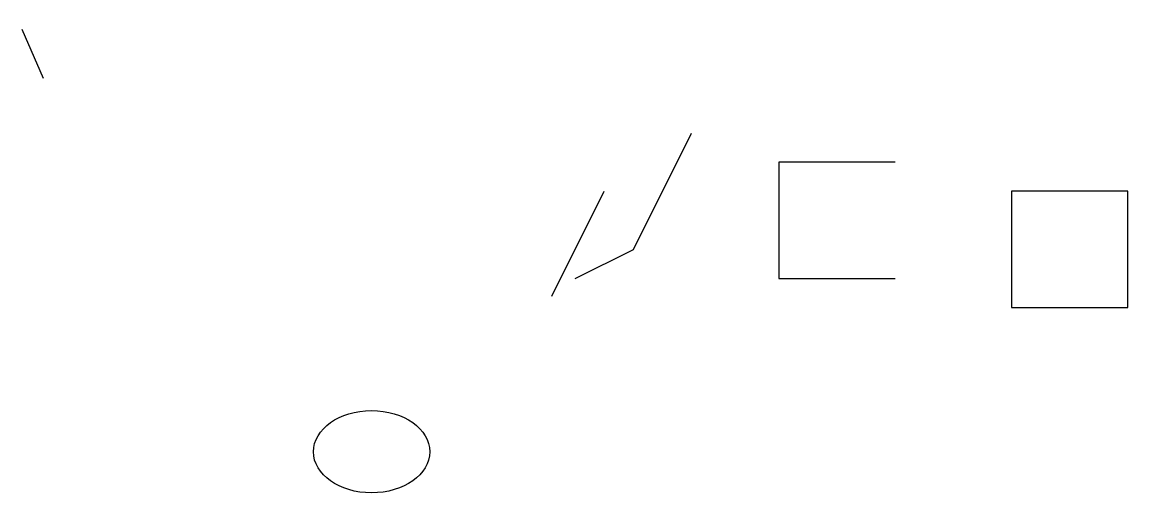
# Model space of a CAD drawing. Header units: millimetres. Extents: x -90 to 100, y -32 to 49.
import ezdxf

# ---------------------------------------------------------------- set-up
doc = ezdxf.new("R2010")
doc.units = ezdxf.units.MM
doc.layers.add('RED', color=1, linetype='Continuous', true_color=0xcc2200)

# ---------------------------------------------------------------- blocks, each defined once
blk = doc.blocks.new('TILTED', base_point=(1, 2, 3))
at = {"color": 0}
blk.add_line((1, 2, 3), (11, 22, 33), dxfattribs=at)
blk = doc.blocks.new('NESTED', base_point=(2, 3, 4))
at = {"color": 0, "extrusion": (0, 1, 1), "xscale": 2, "yscale": 0.5, "zscale": 3, "rotation": 30}
blk.add_blockref('TILTED', (5, 6, 7), dxfattribs=at)

msp = doc.modelspace()

# ---------------------------------------------------------------- linework, layer by layer
msp.add_line((1, 2, 3), (10, 20, 30))
msp.add_polyline3d([(5, 5, 5), (15, 10, 20), (25, 30, 40)])
at = {"extrusion": (0, 1, 1)}
msp.add_circle((30, 40, 5), 10, dxfattribs=at)
at = {"invisible_edges": 2}
msp.add_3dface([(40, 5, 3), (60, 5, 12), (60, 25, 23), (40, 25, 9)], dxfattribs=at)

# ---------------------------------------------------------------- block references
at = {"layer": 'RED', "extrusion": (1, 1, 2), "xscale": 1.5, "yscale": 1.5, "zscale": 1.5, "rotation": -20}
msp.add_blockref('NESTED', (100, 60, 20), dxfattribs=at)

# ---------------------------------------------------------------- meshes
mesh = msp.add_polyface()
corners = [(80, 0), (100, 0, 10), (100, 20, 20), (80, 20, 10)]
mesh.append_faces([[corners[k] for k in face] for face in [(0, 1, 2, 3)]])

doc.saveas('drawing.dxf')
